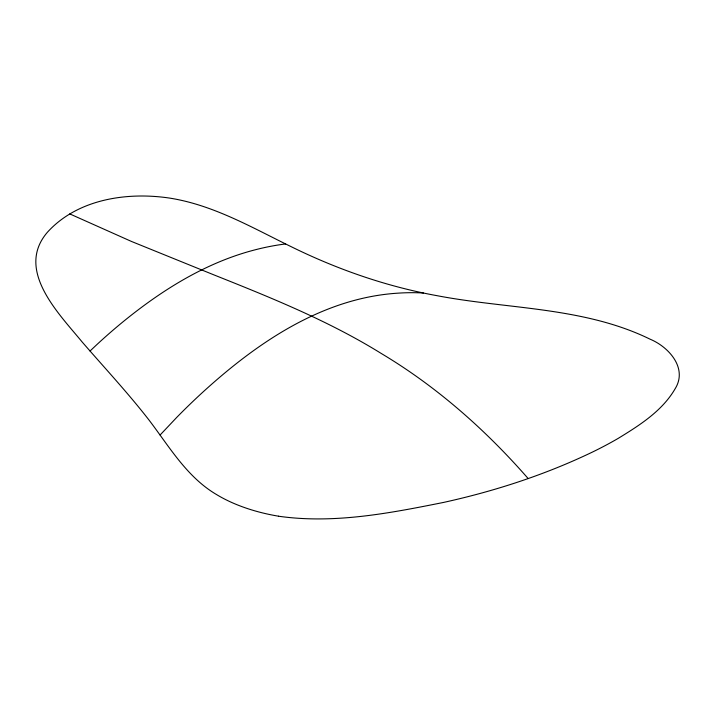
<?xml version="1.0" encoding="UTF-8"?>
<svg xmlns="http://www.w3.org/2000/svg" width="715" height="715" viewBox="0 0 715 715"><rect width="100%" height="100%" fill="white"/><g stroke="black" fill="none" stroke-linecap="round" stroke-linejoin="round"><path stroke-width="1.07" d="M160.106 435.006L176.927 417.203A460.281 274.524 -58.3 0 1 203.838 391.239C257.793 342.235 322.939 297.896 397.853 293.168A424.513 253.19 -58.3 0 1 423.405 293.007M90.045 351.02L96.489 344.943A420.366 249.106 -58.7 0 1 137.173 310.632C172.547 283.658 211.98 260.85 255.353 249.758A401.901 238.167 -58.7 0 1 285.625 243.949M278.501 516.212C333.717 524.113 389.469 513.263 443.541 502.43C494.843 491.134 545.188 474.787 592.574 452.005A390.068 225.207 0 0 0 618.252 438.349C639.693 425.211 662.349 410.911 675.228 388.594C687.83 368.127 668.677 346.882 650.185 339.232C584.003 306.824 508.213 309.282 437.223 295.715A325.209 187.759 0 0 1 423.682 293.07C377.699 283.435 333.19 267.365 291.068 246.63C251.805 227.459 212.918 204.749 169.08 198.01C126.662 191.799 77.327 199.154 47.315 232.366C15.024 270.118 58.737 313.42 82.145 341.976C104.596 367.876 127.994 392.982 149.033 420.071C169.321 446.696 186.928 477.182 216.627 494.61A133.026 76.8 0 0 0 225.869 499.705L229.14 501.295A140.31 81.01 0 0 0 278.51 516.194M69.739 213.892L131.462 241.447L213.767 274.828C271.128 297.708 328.829 320.928 381.47 353.603C436.919 386.752 485.753 429.992 528.162 478.558"/></g></svg>
